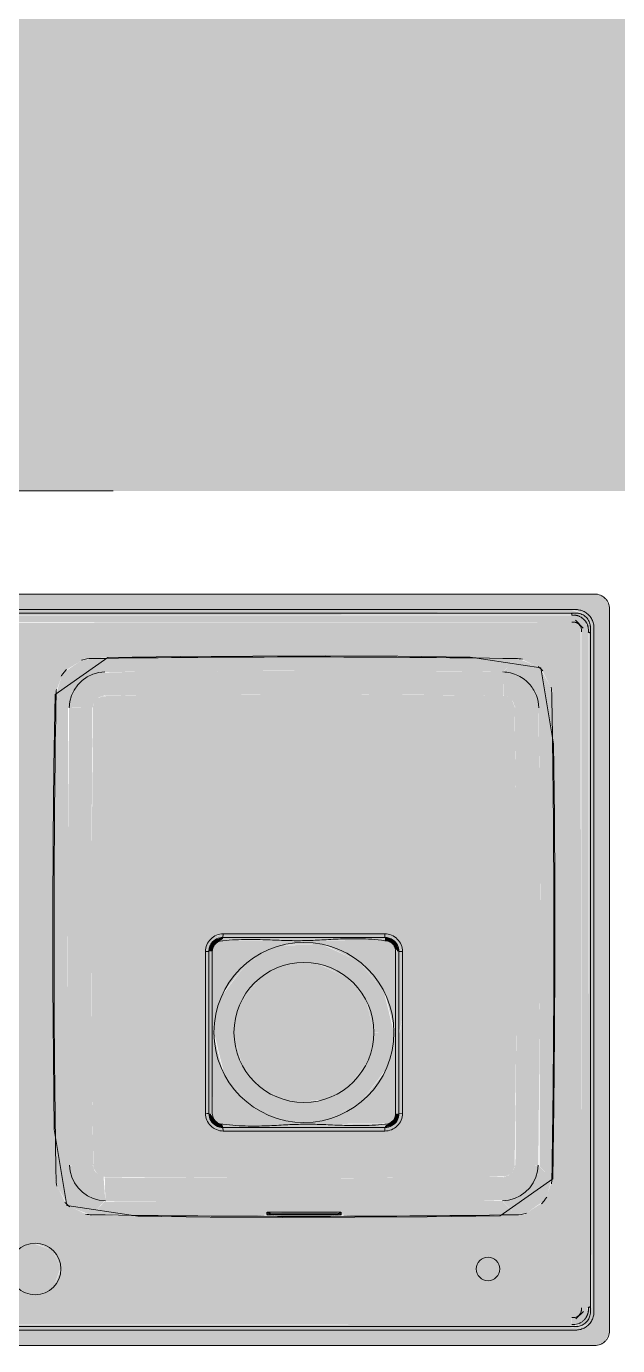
# Model space of a CAD drawing. Header units: millimetres. Extents: x 1680 to 166026, y 35966 to 91121.
# Drawn here: x 102303 to 102704, y 45964 to 46859 of the extents above; entities that cross this region are included whole.
import ezdxf

# ---------------------------------------------------------------- set-up
doc = ezdxf.new("R2010")
doc.units = ezdxf.units.MM
doc.linetypes.add('IMPORT-ACAD_ISO03W100', pattern=[762, 304.8, -457.2])
for name, color, linetype, lineweight in [('A-AREA-PATT', 32, 'Continuous', 18), ('A-GENM', 13, 'Continuous', 18), ('G-IMPT', 8, 'Continuous', 18), ('P-SANR-FIXT', 252, 'Continuous', 18)]:
    doc.layers.add(name, color=color, linetype=linetype, lineweight=lineweight)

# ---------------------------------------------------------------- blocks, each defined once
blk = doc.blocks.new('Generic Models 13 - Generic Models 1-333860-mebel yerləşmə planı')
at = {"layer": 'A-GENM', "color": 253, "linetype": 'IMPORT-ACAD_ISO03W100'}
blk.add_line((33199.53, -13344.81), (29929.53, -13344.81), dxfattribs=at)
blk = doc.blocks.new('intra_frame_kitchen_sink_fr78d_incl_pop_up_waste_water_trap - Default-V11-mebel yerləşmə planı')
at = {"layer": 'G-IMPT'}
h = blk.add_hatch(color=256, dxfattribs=at)
h.paths.add_polyline_path([(-162.35, 255), (-382.22, 254.75), (-386.23, 252.82), (-389.01, 249.34), (-390, 245), (-389.75, -247.22), (-387.82, -251.23), (-384.34, -254.01), (-380, -255), (382.82, -254.54), (386.24, -252.82), (389.01, -249.34), (390, -245), (389.75, 247.23), (387.82, 251.24), (384.34, 254.01), (380, 255), (-7.76, 255)], flags=0)
h.paths.add_polyline_path([(146.82, 244.45), (364.43, 244.45), (375.9, 240.7), (379.45, 229.43), (379.45, -229.43), (375.7, -240.9), (364.43, -244.45), (-366.12, -243.92), (-375.85, -240.85), (-379.45, -229.43), (-379.45, 229.43), (-375.7, 240.9), (-364.43, 244.45), (135.17, 244.45)], flags=0)
for points in [[(-364.43, 244.45), (-376.03, 240.28), (-379.45, 229.43), (-377.1, 229.43), (-376.51, 235.47), (-373.79, 239.38), (-371.71, 240.85), (-368.75, 241.85), (-364.43, 242.78), (-364.43, 243.54)], [(-358.51, 244.45), (-364.43, 244.45), (-364.43, 242.1), (364.43, 242.6), (364.43, 244.45), (-316.93, 244.45)], [(-318.87, 242.1), (-364.43, 241.57), (-364.43, 240.63), (364.43, 240.85), (364.43, 242.1), (-316.93, 242.1)], [(-365.63, 240.63), (-369.32, 239.92), (-372.86, 237.47), (-374.89, 234.32), (-375.63, 231.06), (-374.38, 229.43), (-370.93, 229.43), (-370.38, 232.9), (-368.9, 234.74), (-366.7, 235.8), (-364.43, 235.93), (-364.44, 239.89), (-365.53, 240.57)], [(-307.49, 240.63), (-364.43, 240.63), (-364.43, 235.93), (364.43, 235.93), (364.43, 240.63), (-304.06, 240.63)], [(-379.45, 229.43), (-379.45, -229.43), (-377.1, -229.43), (-377.6, 229.43), (-378.54, 229.43)], [(-375.63, 229.43), (-376.38, 228.72), (-377.1, 228.72), (-377.03, -229.36), (-376.38, -228.72), (-375.63, -228.72), (-375.63, 228.72)], [(-374.39, 229.43), (-375.63, 229.43), (-375.4, -229.43), (-370.93, -229.43), (-370.93, 229.43), (-374.38, 229.43)], [(-326.51, 166.24), (-334.1, 164.69), (-345.34, 156.87), (-346.08, 156.13), (-347.98, 151.65), (-350.83, 141.97), (-341.65, 132.63), (-340.86, 137.96), (-338.7, 143.62), (-336.54, 146.97), (-333.55, 150.25), (-331.37, 151.99), (-326.34, 154.84), (-322.34, 156.1), (-320.79, 156.41), (-317.64, 157.08), (-326.37, 166.09)], [(-184.34, 168), (-290.98, 167.3), (-326.51, 166.29), (-326.51, 166.24), (-182.5, 167.3), (-96.98, 167.57), (-182.5, 168)], [(-206.05, 165.65), (-207.75, 165.2), (-207.45, 164.57), (-205.16, 165.2), (-206.04, 165.64)], [(-182.5, 165.65), (-204.75, 165.2), (-204.75, 164.38), (-160.25, 165), (-160.25, 165.63), (-179.78, 165.65)], [(-158.95, 165.65), (-160.25, 165), (-157.33, 164.53), (-157.55, 165.28), (-158.91, 165.64)], [(-38.49, 166.24), (-47.23, 156.72), (-40.17, 155.42), (-37.05, 154.08), (-32.82, 151.44), (-29.84, 148.66), (-27.44, 145.55), (-25.38, 141.73), (-24.39, 138.9), (-23.57, 134.87), (-22.85, 132.99), (-14.17, 141.97), (-15.44, 147.64), (-21.52, 158.72), (-24.65, 161.25), (-36.21, 165.85), (-37.46, 166.07)], [(-317.33, 156.76), (-324.67, 155.45), (-327.93, 154.08), (-330.89, 152.33), (-335.18, 148.63), (-337.63, 145.43), (-339.62, 141.7), (-340.86, 137.96), (-341.42, 134.86), (-341.23, 132.55), (-330.4, 132.67), (-325.6, 132.65), (-325.1, 135.3), (-323.72, 137.66), (-321.6, 139.43), (-319.08, 140.37), (-317.72, 140.9), (-317.42, 156.42)], [(-197.32, 157.53), (-299.5, 156.95), (-317.43, 156.33), (-317.72, 149.48), (-317.72, 140.51), (-212.55, 141.41), (-107.33, 141.15), (-47.25, 140.87), (-47.66, 156.77), (-169.06, 157.53), (-195.85, 157.53)], [(-47.66, 156.77), (-47.35, 153.28), (-46.41, 140.39), (-44.55, 139.96), (-42.09, 138.46), (-40.46, 136.51), (-39.51, 133.96), (-38.83, 132.6), (-23.34, 132.62), (-24.39, 138.9), (-26.35, 143.75), (-28.67, 147.28), (-31.4, 150.22), (-34.93, 152.92), (-38.65, 154.84), (-41.88, 155.89), (-46.41, 156.64), (-47.61, 156.76)], [(-350.83, 141.97), (-352.18, 5.25), (-351.73, -121.18), (-350.83, -186.97), (-341.99, -177.83), (-342.95, -55.4), (-342.64, 46.22), (-342.51, 133.37), (-350.62, 141.75)], [(-14.17, 141.97), (-23.33, 132.5), (-22.14, 9.78), (-22.18, -90.72), (-22.27, -178.59), (-14.16, -186.75), (-12.82, -55.4), (-13.27, 76.18), (-14.13, 139.6)], [(-30.24, 132.67), (-39.37, 132.6), (-38.2, 28.98), (-38.33, -90.72), (-38.84, -178.17), (-23.01, -177.84), (-22.06, -55.4), (-22.36, 46.28), (-23.33, 132.51), (-28.61, 132.66), (-29.62, 132.67)], [(-237.41, 109.38), (-242.26, 108.29), (-246.7, 104.65), (-248.48, 101.99), (-249.37, 97.38), (-247.02, 97.51), (-245.86, 101.99), (-244.49, 103.91), (-243.02, 105.17), (-241.99, 105.86), (-239.38, 106.78), (-237.5, 107.02), (-237.44, 108.47)], [(-229.21, 109.38), (-237.4, 109.38), (-237.4, 107.02), (-127.5, 107.02), (-127.68, 109.38), (-227.57, 109.38)], [(-127.68, 109.38), (-126.94, 106.95), (-123, 105.86), (-121.09, 104.49), (-120.24, 103.55), (-119.12, 101.95), (-118.3, 99.96), (-117.97, 97.5), (-115.69, 97.44), (-116.78, 102.26), (-120.44, 106.7), (-123.07, 108.46), (-127.67, 109.38)], [(-237.5, 107.02), (-241.99, 105.86), (-243.91, 104.49), (-244.73, 103.59), (-245.88, 101.95), (-246.78, 99.38), (-246.7, 97.5), (-244.73, 97.51), (-243.76, 101.12), (-241.12, 103.76), (-237.51, 105.88), (-237.5, 106.7)], [(-183.04, 104.79), (-239.96, 104.24), (-241.99, 102.89), (-244.25, 99.96), (-244.73, 97.51), (-244.5, 42.5), (-243.62, 42.5), (-236.85, 69.92), (-220.61, 90.29), (-196.1, 102.09), (-168.9, 102.09), (-144.39, 90.29), (-127.43, 69.02), (-120.79, 42.5), (-120.21, 42.5), (-120.76, 99.98), (-121.98, 101.87), (-125.04, 104.25), (-127.68, 104.73), (-182.5, 104.79)], [(-196.1, 102.09), (-220.71, 90.16), (-237.79, 68.04), (-243.62, 42.5), (-229.99, 42.54), (-224.96, 63.53), (-212.08, 79.65), (-193.07, 88.81), (-170.86, 88.29), (-152.88, 79.64), (-139.7, 63.11), (-135, 42.5), (-121.38, 42.5), (-128.19, 69.97), (-144.69, 90.43), (-169.15, 102.09), (-194.14, 102.09)], [(-182.5, 107.03), (-183.04, 107.03), (-237.5, 106.7), (-237.4, 104.73), (-127.49, 104.75), (-127.68, 107.02), (-170.86, 107.02)], [(-127.5, 107.02), (-127.49, 105.86), (-126.21, 104.56), (-123.88, 103.76), (-121.23, 101.11), (-119.12, 97.51), (-117.98, 97.51), (-119.13, 101.97), (-120.51, 103.91), (-121.75, 104.99), (-124.75, 106.58), (-126.94, 106.95), (-127.49, 107.02)], [(-244.73, 97.51), (-247.02, 97.38), (-246.56, -12.5), (-244.74, -12.51), (-244.73, 97.51)], [(-120.27, 97.51), (-120.26, 96.63), (-120.23, -12.51), (-117.98, -12.38), (-118.3, 97.5), (-120.25, 97.51)], [(-117.98, 97.5), (-117.98, -12.5), (-115.68, -12.38), (-115.68, 97.38), (-117.98, 97.5)], [(-120.21, 42.5), (-121.38, 42.49), (-128.1, 15.14), (-144.39, -5.29), (-169.97, -17.09), (-196.1, -17.09), (-220.61, -5.29), (-237.57, 15.98), (-244.21, 42.5), (-244.79, 42.5), (-244.49, -14.38), (-243.76, -16.12), (-241.12, -18.76), (-237.4, -19.73), (-125.62, -19.49), (-123.09, -17.97), (-120.95, -15.44), (-120.27, -12.38), (-120.21, 42.5)], [(-232.76, 42.5), (-243.59, 42.35), (-236.81, 15.03), (-220.17, -5.5), (-195.03, -17.09), (-167.8, -16.56), (-144.15, -4.98), (-127.21, 16.96), (-121.38, 42.5), (-135, 42.49), (-140.04, 21.47), (-152.92, 5.35), (-172.71, -3.81), (-193.07, -3.81), (-212.12, 5.36), (-225.3, 21.89), (-230, 42.5), (-232.48, 42.5)], [(-249.4, -12.38), (-247.74, -18.09), (-244.85, -21.56), (-242.01, -23.46), (-237.4, -24.36), (-237.51, -22.02), (-242.01, -20.76), (-243.82, -19.49), (-245.93, -16.67), (-246.73, -14.38), (-247.02, -12.5), (-249.31, -12.38)], [(-247.02, -12.5), (-245.78, -16.97), (-244.49, -18.82), (-241.78, -20.88), (-239.38, -21.73), (-237.5, -21.56), (-237.51, -19.73), (-241.12, -18.76), (-243.76, -16.12), (-245.88, -12.51), (-246.56, -12.5)], [(-115.68, -12.38), (-117.98, -12.51), (-119.23, -16.99), (-120.51, -18.82), (-123.22, -20.88), (-124.56, -21.56), (-127.5, -22.02), (-127.5, -24.34), (-121.91, -22.68), (-118.44, -19.74), (-116.6, -16.99), (-115.68, -12.38)], [(-117.98, -12.5), (-120.27, -12.51), (-121.24, -16.12), (-123.88, -18.76), (-127.49, -20.88), (-127.49, -22.02), (-123.09, -20.81), (-121.18, -19.49), (-119.12, -16.78), (-118.28, -14.38), (-117.98, -12.51)], [(-237.51, -19.73), (-237.4, -22.02), (-127.5, -21.56), (-127.67, -19.73), (-237.51, -19.73)], [(-237.4, -22.02), (-237.5, -22.02), (-237.4, -24.38), (-127.67, -24.34), (-127.68, -22.02), (-236.63, -22.02)], [(-341.99, -177.83), (-340.68, -185.12), (-339.29, -188.41), (-336.64, -192.64), (-333.85, -195.63), (-332.28, -196.92), (-326.94, -200.05), (-323.06, -201.34), (-321.07, -201.76), (-317.72, -201.68), (-317.83, -190.81), (-317.81, -186.01), (-320.48, -185.5), (-322.95, -184), (-324.58, -182.03), (-325.52, -179.51), (-326.14, -178.15), (-341.81, -177.87)], [(-23.01, -177.84), (-26.49, -178.12), (-39.34, -178.19), (-39.84, -180.84), (-41.22, -183.19), (-43.3, -184.94), (-46.41, -185.95), (-47.21, -186.44), (-47.15, -202.1), (-40.97, -201.08), (-36.01, -199.08), (-32.83, -197.01), (-29.56, -194.05), (-27.89, -191.97), (-24.91, -186.75), (-23.82, -183.37), (-23.25, -180.11), (-23.01, -177.88)], [(-23.01, -177.84), (-23.82, -183.37), (-26, -189.04), (-27.97, -192.09), (-31.18, -195.66), (-33.09, -197.19), (-38.11, -200.08), (-41.85, -201.32), (-46.41, -202.02), (-46.98, -202.47), (-38.47, -211.24), (-31.05, -209.79), (-19.66, -201.87), (-18.92, -201.13), (-17.92, -199.17), (-14.17, -186.97), (-22.93, -177.92)], [(-317.67, -202.11), (-326.51, -211.24), (-180.66, -212.3), (-38.49, -211.24), (-47.32, -202.11), (-167.48, -202.98), (-287.72, -202.46), (-316.93, -202.12)], [(-326.51, -211.24), (-326.51, -211.73), (-245.51, -212.77), (-140.18, -212.89), (-48.47, -211.91), (-48.49, -211.35), (-183.22, -212.3), (-322.09, -211.29)], [(-379.45, -229.43), (-375.7, -240.9), (-364.43, -243.92), (-364.43, -242.1), (-369.75, -241.58), (-371.99, -240.7), (-374.89, -238.16), (-376.38, -235.49), (-377.03, -232.96), (-377.6, -229.43), (-378.28, -229.43)], [(-376.38, -228.72), (-377.1, -229.43), (-376.57, -234.75), (-375.4, -237.44), (-373.17, -239.89), (-369.75, -241.58), (-366.93, -241.81), (-365.36, -241.01), (-369, -239.94), (-371.98, -238.17), (-374.38, -235.17), (-375.5, -231.56), (-375.85, -229.22)], [(-373.85, -229.43), (-375.63, -229.43), (-374.89, -234.11), (-372.98, -237.16), (-369.81, -239.56), (-366.56, -240.49), (-364.43, -240.4), (-364.43, -235.93), (-367.9, -235.38), (-369.74, -233.9), (-370.81, -231.61), (-370.93, -229.43), (-373.79, -229.43)], [(-368.04, -240.4), (-364.43, -240.7), (-364.43, -240.63), (-367.91, -240.41)], [(153.14, -235.93), (-364.43, -235.93), (-364.43, -240.63), (364.43, -240.4), (364.43, -235.93), (164.27, -235.93)], [(125.27, -240.63), (-364.43, -241.01), (-363.85, -242.1), (364.14, -241.81), (364.43, -240.7), (364.43, -240.63), (136.66, -240.63)], [(-7.76, -242.1), (-364.43, -242.6), (-364.43, -244.45), (364.43, -243.92), (364.43, -242.1), (0, -242.1)]]:
    blk.add_hatch(color=256, dxfattribs=at).paths.add_polyline_path(points, flags=0)
h = blk.add_hatch(color=256, dxfattribs=at)
h.paths.add_polyline_path([(-367.1, 242.1), (-371.71, 240.85), (-373.79, 239.38), (-375.85, 236.7), (-376.65, 234.75), (-377.08, 229.4), (-376.38, 228.72), (-375.64, 229.43), (-375.39, 233.09), (-373.17, 237.11), (-370.93, 239.1), (-366.81, 241.81)], flags=0)
h.paths.add_polyline_path([(-366.37, 241.37), (-367.51, 240.45), (-366.06, 241.06), (-366.33, 241.33)], flags=0)
h = blk.add_hatch(color=256, dxfattribs=at)
h.paths.add_polyline_path([(-364.43, 242.11), (-366.57, 241.57), (-365.63, 240.7), (-364.43, 241.06), (-364.43, 241.77)], flags=0)
h.paths.add_polyline_path([(364.43, 242.11), (364.43, 240.7), (366.15, 241.15), (366.37, 242.1), (365.77, 242.1)], flags=0)
h = blk.add_hatch(color=256, dxfattribs=at)
h.paths.add_polyline_path([(-364.43, 235.93), (-367.12, 235.38), (-369.74, 233.89), (-370.93, 229.43), (-370.38, -232.12), (-368.89, -234.74), (-364.43, -235.93), (367.13, -235.38), (369.74, -233.89), (370.93, -229.43), (370.38, 232.13), (368.89, 234.74), (364.43, 235.93), (-334.24, 235.93)], flags=0)
h.paths.add_polyline_path([(0, 220.5), (12.37, 215.37), (17.5, 203), (12.37, 190.63), (0, 185.5), (-12.37, 190.63), (-17.5, 203), (-12.37, 215.37), (-1.31, 219.96)], flags=0)
h.paths.add_polyline_path([(247.5, 216.5), (257.05, 212.55), (261, 203), (257.05, 193.45), (247.5, 189.5), (237.95, 193.45), (234, 203), (237.95, 212.55)], flags=0)
h.paths.add_polyline_path([(303.5, 209.93), (311.5, 209.93), (315.5, 203), (311.5, 196.07), (303.5, 196.07), (299.5, 203), (301.41, 206.31)], flags=0)
h.paths.add_polyline_path([(-303.5, 209.93), (-299.5, 203), (-303.5, 196.07), (-311.5, 196.07), (-315.5, 203), (-311.5, 209.93)], flags=0)
h.paths.add_polyline_path([(-184.34, 168), (-85.05, 167.44), (-36.82, 166.69), (-21.52, 159.85), (-13.64, 144.02), (-12.48, 69.92), (-12, -22.87), (-12.54, -121.2), (-13.5, -186.75), (-18.94, -202.04), (-33.09, -211.09), (-49.26, -211.96), (-147.88, -212.93), (-246.21, -212.76), (-328.18, -211.69), (-343.48, -204.85), (-351.36, -189.02), (-352.47, -120.29), (-353, -21.76), (-352.42, 79.49), (-351.5, 141.75), (-346.06, 157.04), (-331.91, 166.09), (-303.5, 167.14), (-217.12, 167.93), (-194.72, 167.99)], flags=0)
h.paths.add_polyline_path([(184.34, 168), (287.71, 167.35), (320.4, 166.71), (331.91, 166.09), (346.06, 157.04), (351.5, 141.75), (352.76, 43.43), (352.9, -64.33), (352.03, -154.52), (351.36, -189.02), (343.48, -204.85), (328.18, -211.69), (246.21, -212.76), (146.82, -212.92), (49.26, -211.96), (32.36, -210.63), (18.94, -202.04), (13.5, -186.75), (12.24, -88.43), (12.06, 10.81), (12.95, 108.24), (13.64, 144.02), (21.52, 159.85), (36.82, 166.69), (118.79, 167.76), (167.95, 167.99)], flags=0)
h = blk.add_hatch(color=256, dxfattribs=at)
h.paths.add_polyline_path([(-365.62, 235.93), (-367.9, 235.38), (-366.7, 235.53), (-365.61, 235.93)], flags=0)
h.paths.add_polyline_path([(365.62, 235.93), (366.79, 235.5), (365.62, 235.93)], flags=0)
h = blk.add_hatch(color=256, dxfattribs=at)
h.paths.add_polyline_path([(-364.43, 240.7), (-365.53, 240.57), (-364.43, 239.89), (-364.43, 240.63)], flags=0)
h.paths.add_polyline_path([(367.71, 240.7), (367.55, 240.43), (367.88, 240.63)], flags=0)
h.paths.add_polyline_path([(364.43, 240.7), (364.44, 239.89), (365.63, 240.7)], flags=0)
h = blk.add_hatch(color=256, dxfattribs=at)
h.paths.add_polyline_path([(-326.52, 166.38), (-332.66, 165.61), (-332.11, 165.29), (-326.51, 166.24)], flags=0)
h.paths.add_polyline_path([(-343.59, 158.62), (-346.36, 156.2), (-346.06, 156.15), (-345.17, 157.04)], flags=0)
h = blk.add_hatch(color=256, dxfattribs=at)
h.paths.add_polyline_path([(-146.5, 167.17), (-157.25, 166.08), (-157.55, 164.49), (-163.42, 164.38), (-207.75, 164.58), (-207.75, 166.08), (-218.5, 167.17), (-326.51, 166.24), (-316.93, 156.77), (-195.85, 157.53), (-69.62, 157), (-47.14, 157.3), (-38.49, 166.24), (-137.39, 167.14)], flags=0)
h.paths.add_polyline_path([(-164.5, 167.24), (-157.25, 166.39), (-153.02, 167.19), (-164.25, 167.24)], flags=0)
h.paths.add_polyline_path([(-182.5, 167.3), (-200.83, 167.16), (-204.75, 166.29), (-162.35, 166.76), (-164.5, 167.24), (-178, 167.29)], flags=0)
h.paths.add_polyline_path([(-200.5, 167.24), (-211.07, 166.63), (-204.75, 166.5), (-200.73, 167.2)], flags=0)
h = blk.add_hatch(color=256, dxfattribs=at)
h.paths.add_polyline_path([(-38.48, 166.72), (-38.09, 166.17), (-36.21, 166.42), (-36.82, 166.69)], flags=0)
h.paths.add_polyline_path([(-23.57, 160.77), (-21.12, 159.06), (-21.69, 159.93)], flags=0)
h.paths.add_polyline_path([(-14.98, 146.71), (-13.59, 141.98), (-14.17, 145.08), (-14.51, 145.77)], flags=0)
h = blk.add_hatch(color=256, dxfattribs=at)
h.paths.add_polyline_path([(-351.42, 141.98), (-351.5, 141.65), (-352.81, 35.07), (-352.89, -66.66), (-351.88, -164.03), (-351.36, -186.98), (-350.83, -186.97), (-352.18, -47.17), (-351.62, 84.41), (-351.19, 141.98)], flags=0)
h.paths.add_polyline_path([(-352.18, -14.28), (-352.18, -14.28), (-352.94, -19.28)], flags=0)
h = blk.add_hatch(color=256, dxfattribs=at)
h.paths.add_polyline_path([(-197.51, 141.45), (-303.5, 140.69), (-319.52, 140), (-322.76, 138.62), (-324.51, 136.51), (-325.6, 132.61), (-326.81, 29), (-326.76, -74.59), (-325.52, -178.64), (-323.77, -183.18), (-321.68, -184.93), (-319.12, -185.88), (-311.82, -186.09), (-197.05, -187.03), (-85.05, -186.52), (-45.85, -185.65), (-42.18, -184.15), (-40.43, -182.05), (-39.34, -178.17), (-38.16, -57.35), (-38.32, 46.29), (-39.51, 133.93), (-40.14, 135.27), (-42.23, 138.6), (-44.59, 139.97), (-47.25, 140.48), (-162.35, 141.41), (-184.34, 141.44)], flags=0)
h.paths.add_polyline_path([(-127.68, 109.38), (-123.07, 108.46), (-118.97, 105.53), (-116.59, 101.97), (-115.68, 97.38), (-115.68, -12.39), (-116.6, -16.99), (-119.2, -20.87), (-123.09, -23.47), (-127.68, -24.38), (-239.64, -23.94), (-242.01, -23.46), (-245.9, -20.86), (-248.49, -16.97), (-249.41, -12.38), (-249.4, 97.39), (-248.48, 101.99), (-245.88, 105.88), (-241.99, 108.47), (-237.4, 109.38), (-137.39, 109.38)], flags=0)
h.paths.add_polyline_path([(-115.68, 42.49), (-115.68, 42.49), (-114.41, 14.99)], flags=0)
h = blk.add_hatch(color=256, dxfattribs=at)
h.paths.add_polyline_path([(-12.82, -14.28), (-12.82, -14.28), (-12.06, -14.28)], flags=0)
h.paths.add_polyline_path([(-13.59, 141.98), (-14.17, 141.97), (-12.82, 2.17), (-13.38, -129.41), (-14.1, -186.97), (-13.5, -186.65), (-12.19, -80.07), (-12.11, 21.66), (-13.13, 120.06), (-13.59, 141.97)], flags=0)
h = blk.add_hatch(color=256, dxfattribs=at)
h.paths.add_polyline_path([(-334.74, 132.68), (-341.67, 132.5), (-342.9, 1.29), (-342.92, -74.59), (-341.81, -177.87), (-338.5, -178.1), (-325.66, -178.15), (-326.83, -57.32), (-326.69, 44.71), (-326.15, 132.62), (-334.59, 132.68)], flags=0)
h.paths.add_polyline_path([(-330.4, 132.65), (-330.4, 132.65), (-330.4, 126.03)], flags=0)
h.paths.add_polyline_path([(-332.33, -22.77), (-332.33, -22.79), (-332.33, -42.3)], flags=0)
h = blk.add_hatch(color=256, dxfattribs=at)
h.paths.add_polyline_path([(-249.4, 33.35), (-249.31, -12.38), (-247.02, -12.38), (-247.03, 42.5)], flags=0)
h.paths.add_polyline_path([(-247.02, 97.5), (-249.4, 97.38), (-249.4, 33.35), (-247.03, 44.71), (-247.02, 97.38)], flags=0)
h = blk.add_hatch(color=256, dxfattribs=at)
h.paths.add_polyline_path([(-193, 88.81), (-194.14, 88.29), (-193.07, 88.78)], flags=0)
h.paths.add_polyline_path([(-212.05, 79.67), (-212.13, 79.62), (-212.06, 79.65)], flags=0)
h = blk.add_hatch(color=256, dxfattribs=at)
h.paths.add_polyline_path([(-225.31, 21.96), (-224.96, 21.47), (-225.3, 21.94)], flags=0)
h.paths.add_polyline_path([(-212.16, 5.42), (-212.1, 5.35), (-212.12, 5.4)], flags=0)
h.paths.add_polyline_path([(-193.13, -3.78), (-192.4, -3.81), (-193.07, -3.78)], flags=0)
h = blk.add_hatch(color=256, dxfattribs=at)
h.paths.add_polyline_path([(-341.99, -177.83), (-350.83, -186.97), (-349.56, -192.64), (-343.48, -203.72), (-340.09, -206.37), (-328.91, -210.83), (-326.51, -211.24), (-317.84, -202.09), (-324.79, -200.86), (-328.94, -199.1), (-332.51, -196.77), (-335.41, -194.07), (-337.03, -192.08), (-339.89, -187.15), (-340.68, -185.09), (-341.75, -180.11), (-341.98, -177.91)], flags=0)
h.paths.add_polyline_path([(-336.16, -193.32), (-336.55, -193.47), (-337.03, -193.66)], flags=0)
h = blk.add_hatch(color=256, dxfattribs=at)
h.paths.add_polyline_path([(-350.83, -186.97), (-351.4, -187.2), (-350.83, -190.08), (-350.02, -191.71), (-350.83, -186.98)], flags=0)
h.paths.add_polyline_path([(-344.6, -202.61), (-343.31, -204.93), (-342.35, -204.85), (-343.48, -203.72)], flags=0)
h.paths.add_polyline_path([(-330.82, -210.51), (-328.18, -211.69), (-326.91, -211.17), (-330.23, -210.61)], flags=0)
h = blk.add_hatch(color=256, dxfattribs=at)
h.paths.add_polyline_path([(-317.78, -186.01), (-317.67, -202.11), (-197.05, -202.98), (-77.27, -202.46), (-47.27, -201.68), (-47.17, -190.14), (-47.21, -186.03), (-162.35, -187.02), (-249.81, -186.76), (-316.93, -186.02)], flags=0)
h.paths.add_polyline_path([(-47.21, -198.68), (-47.24, -198.68), (-68.46, -199.32)], flags=0)
h = blk.add_hatch(color=256, dxfattribs=at)
h.paths.add_polyline_path([(-17.95, -199.25), (-19.83, -202.04), (-21.41, -203.62), (-18.68, -201.31), (-18.62, -201.13)], flags=0)
h.paths.add_polyline_path([(-31.46, -210.05), (-36.09, -211.25), (-32.36, -210.63), (-31.69, -210.2)], flags=0)
h = blk.add_hatch(color=256, dxfattribs=at)
h.paths.add_polyline_path([(-369, -234.63), (-368.9, -234.74), (-366.61, -235.81), (-367.9, -235.1), (-368.9, -234.73)], flags=0)
h.paths.add_polyline_path([(369, -234.63), (367.9, -235.1), (369, -234.64)], flags=0)
h = blk.add_hatch(color=256, dxfattribs=at)
h.paths.add_polyline_path([(364.43, -241.22), (364.43, -242.1), (365.66, -241.51), (365.03, -241.37)], flags=0)
h.paths.add_polyline_path([(-364.43, -241.22), (-367.91, -242.04), (-364.14, -241.81), (-364.43, -241.37)], flags=0)
at = {"layer": 'P-SANR-FIXT'}
for p, q in [((-380, 255), (380, 255)), ((364.43, 244.45), (-364.43, 244.45)), ((-372.29, 231.75), (-367.22, 236.83)), ((-364.43, 240.7), (-365.7, 240.7)), ((-351.42, 141.98), (-350.83, 141.97)), ((-127.68, 109.38), (-127.5, 107.02)), ((-249.4, 97.38), (-247.02, 97.5)), ((-115.68, -12.38), (-117.98, -12.5)), ((-237.4, -24.38), (-237.5, -22.02)), ((-127.68, -24.38), (-127.5, -22.02)), ((-13.58, -186.98), (-14.17, -186.97)), ((-366.85, -237.2), (-372.15, -231.9)), ((-366.71, -240.7), (-364.43, -240.7)), ((-364.43, -244.45), (364.43, -244.45)), ((380, -255), (-380, -255))]:
    blk.add_line(p, q, dxfattribs=at)
at = {"layer": 'P-SANR-FIXT', "flags": 128}
for points in [[(-390, -245), (-390, -175), (-390, -105), (-390, -35), (-390, 35), (-390, 105), (-390, 175), (-390, 245)], [(364.43, 242.1), (291.54, 242.1), (218.66, 242.1), (145.77, 242.1), (72.89, 242.1), (0, 242.1), (-72.89, 242.1), (-145.77, 242.1), (-218.66, 242.1), (-291.54, 242.1), (-364.43, 242.1)], [(-379.45, 229.43), (-379.45, 152.95), (-379.45, 76.48), (-379.45, 0), (-379.45, -76.48), (-379.45, -152.95), (-379.45, -229.43)], [(-377.1, -229.43), (-377.1, -152.95), (-377.1, -76.48), (-377.1, 0), (-377.1, 76.48), (-377.1, 152.95), (-377.1, 229.43)], [(-351.5, 141.75), (-315.74, 166.96), (-266.28, 167.59), (-217.12, 167.93), (-167.95, 167.99), (-118.79, 167.76), (-69.62, 167.25), (-21.52, 159.85), (-12.95, 108.24), (-12.37, 59.07), (-12.06, 9.91), (-12.02, -39.26), (-12.24, -88.43), (-12.74, -137.59), (-13.5, -186.75)], [(-207.75, 164.58), (-207.75, 165.33), (-207.75, 166.08)], [(-157.25, 166.08), (-157.25, 165.33), (-157.25, 164.58)], [(-341.67, 132.5), (-341.22, 136.69), (-340.08, 140.74), (-338.26, 144.54), (-335.82, 147.98), (-332.84, 150.96), (-329.39, 153.39), (-325.59, 155.2), (-321.52, 156.33), (-317.33, 156.76)], [(-47.66, 156.77), (-43.47, 156.34), (-39.41, 155.2), (-35.6, 153.39), (-32.15, 150.97), (-29.17, 147.99), (-26.73, 144.55), (-24.91, 140.75), (-23.77, 136.69), (-23.33, 132.51)], [(-13.5, -186.75), (-49.26, -211.96), (-98.72, -212.59), (-147.88, -212.93), (-197.05, -212.99), (-246.21, -212.76), (-295.38, -212.25), (-343.48, -204.85), (-352.05, -153.24), (-352.63, -104.07), (-352.94, -54.91), (-352.98, -5.74), (-352.76, 43.43), (-352.26, 92.59), (-351.5, 141.75)], [(-237.4, 109.38), (-237.45, 108.2), (-237.5, 107.02)], [(-244.79, 42.5), (-244.77, 69.97), (-244.73, 97.51)], [(-120.27, 97.51), (-120.23, 69.97), (-120.21, 42.5)], [(-115.68, 97.38), (-116.83, 97.44), (-117.98, 97.5)], [(-244.73, -12.51), (-244.77, 15.03), (-244.79, 42.5)], [(-120.21, 42.5), (-120.23, 15.03), (-120.27, -12.51)], [(-247.02, -12.5), (-248.21, -12.44), (-249.4, -12.38)], [(-23.01, -177.84), (-23.45, -182.02), (-24.59, -186.08), (-26.41, -189.88), (-28.84, -193.33), (-31.82, -196.31), (-35.27, -198.73), (-39.08, -200.55), (-43.13, -201.68), (-47.32, -202.11)], [(364.43, -242.1), (291.54, -242.1), (218.66, -242.1), (145.77, -242.1), (72.89, -242.1), (0, -242.1), (-72.89, -242.1), (-145.77, -242.1), (-218.66, -242.1), (-291.54, -242.1), (-364.43, -242.1)]]:
    blk.add_lwpolyline(points, dxfattribs=at)
at = {"layer": 'P-SANR-FIXT'}
for centre, radius, start, end in [((0, 203), 17.5, 90, 180), ((0, 203), 17.5, 360, 90), ((-307.5, 203), 8, 0, 180), ((-307.5, 203), 8, 180, 0), ((0, 203), 17.5, 180, 270), ((0, 203), 17.5, 270, 360), ((-182.5, -9510.6), 9676.92, 89.868261, 90.131739), ((-182.5, -9398.47), 9564.13, 89.866707, 90.133293), ((-182.5, -9398.12), 9562.52, 89.866684, 90.133316), ((-182.5, 42.5), 61.12, 0, 180), ((-182.5, 42.5), 47.5, 0, 180), ((-182.5, 42.5), 61.12, 180, 360), ((-182.5, 42.5), 47.5, 180, 360)]:
    blk.add_arc(centre, radius, start, end, dxfattribs=at)
for points in [[(-390, 245), (-390, 245.65), (-389.87, 246.96), (-389.3, 248.85), (-388.37, 250.59), (-387.12, 252.12), (-385.59, 253.37), (-383.85, 254.3), (-381.96, 254.87), (-380.65, 255), (-380, 255)], [(-365.63, 240.63), (-365.42, 240.63), (-365.01, 240.63), (-364.62, 240.63), (-364.43, 240.63)], [(-326.51, 166.24), (-328.85, 166.2), (-331.25, 165.83), (-333.55, 165.11)], [(-38.49, 166.24), (-86.49, 166.95), (-182.5, 167.66), (-278.51, 166.95), (-326.51, 166.24)], [(-207.68, 164.53), (-207.72, 164.55), (-207.75, 164.56), (-207.75, 164.58)], [(-206.05, 165.65), (-205.65, 165.63), (-205.2, 165.63), (-204.75, 165.63)], [(-157.25, 164.58), (-157.25, 164.56), (-157.28, 164.55), (-157.33, 164.53)], [(-34.15, 165.79), (-35.6, 166.07), (-37.05, 166.22), (-38.49, 166.24)], [(-350.57, 145.16), (-350.73, 144.1), (-350.82, 143.02), (-350.83, 141.97)], [(-14.17, 141.97), (-14.19, 143.54), (-14.38, 145.15), (-14.71, 146.74)], [(-237.4, 109.38), (-239, 109.38), (-242.1, 108.76), (-246.1, 106.1), (-248.77, 102.11), (-249.4, 98.97), (-249.4, 97.38)], [(-115.68, 97.38), (-115.68, 98.96), (-116.3, 102.09), (-118.96, 106.08), (-122.95, 108.75), (-126.09, 109.38), (-127.68, 109.38)], [(-247.02, 97.5), (-247.02, 99.15), (-246.14, 102.48), (-242.48, 106.14), (-239.16, 107.02), (-237.5, 107.02)], [(-237.51, 104.73), (-231.56, 105.38), (-220.55, 105.89), (-206.5, 105.49), (-194.29, 104.89), (-183.05, 104.69), (-171.74, 105.08), (-159.35, 105.82), (-144.96, 106.22), (-133.62, 105.54), (-127.49, 104.73)], [(-237.5, 107.02), (-219.18, 107.02), (-182.5, 107.03), (-145.82, 107.02), (-127.5, 107.02)], [(-127.5, 107.02), (-125.85, 107.02), (-122.52, 106.14), (-118.86, 102.48), (-117.98, 99.16), (-117.98, 97.5)], [(-249.4, 97.38), (-249.4, 85.19), (-249.4, 60.79), (-249.4, 24.2), (-249.4, -0.19), (-249.4, -12.38)], [(-247.02, -12.5), (-247.02, 5.83), (-247.03, 42.51), (-247.02, 79.16), (-247.02, 97.5)], [(-117.98, 97.5), (-117.98, 79.17), (-117.97, 42.49), (-117.98, 5.84), (-117.98, -12.5)], [(-115.68, -12.38), (-115.68, 5.96), (-115.68, 42.45), (-115.68, 79.1), (-115.68, 97.38)], [(-249.4, -12.38), (-249.4, -13.96), (-248.78, -17.09), (-246.12, -21.08), (-242.13, -23.75), (-238.99, -24.38), (-237.4, -24.38)], [(-127.68, -24.38), (-126.1, -24.38), (-122.97, -23.75), (-118.98, -21.09), (-116.31, -17.11), (-115.68, -13.96), (-115.68, -12.38)], [(-127.49, -19.73), (-133.38, -20.32), (-144.27, -20.77), (-158.2, -20.37), (-170.34, -19.82), (-181.56, -19.69), (-192.89, -20.15), (-205.35, -20.94), (-219.86, -21.34), (-231.31, -20.6), (-237.51, -19.73)], [(-127.5, -22.02), (-145.83, -22.02), (-182.5, -22.03), (-219.17, -22.02), (-237.5, -22.02)], [(-237.4, -24.38), (-219.12, -24.38), (-182.53, -24.38), (-145.96, -24.38), (-127.68, -24.38)], [(-350.83, -186.97), (-350.81, -188.54), (-350.62, -190.15), (-350.29, -191.74)], [(-14.43, -190.16), (-14.27, -189.1), (-14.18, -188.02), (-14.17, -186.97)], [(-330.85, -210.79), (-329.4, -211.07), (-327.95, -211.22), (-326.51, -211.24)], [(-326.51, -211.24), (-278.51, -211.95), (-182.5, -212.66), (-86.49, -211.95), (-38.49, -211.24)], [(-38.49, -211.24), (-36.15, -211.2), (-33.75, -210.83), (-31.45, -210.11)], [(-377.1, -229.43), (-376.87, -228.95), (-376.39, -228.48), (-375.88, -228.96), (-375.63, -229.43)], [(-380, -255), (-380.65, -255), (-381.96, -254.87), (-383.85, -254.3), (-385.59, -253.37), (-387.12, -252.12), (-388.37, -250.59), (-389.3, -248.85), (-389.87, -246.96), (-390, -245.65), (-390, -245)]]:
    blk.add_open_spline(points, degree=3, dxfattribs=at)
for points, knots in [([(-364.43, 244.45), (-364.94, 244.45), (-365.72, 244.45), (-366.75, 244.45), (-367.52, 244.46), (-368.3, 244.41), (-369.32, 244.28), (-371.09, 243.88), (-373.48, 242.86), (-375.95, 240.95), (-377.86, 238.48), (-378.88, 236.09), (-379.28, 234.32), (-379.41, 233.3), (-379.46, 232.52), (-379.45, 231.75), (-379.45, 230.72), (-379.45, 229.94), (-379.45, 229.43)], [-22.916187, -22.916187, -22.916187, -22.916187, -21.483925, -20.767794, -20.051663, -19.335532, -18.619402, -17.18714, -14.322617, -11.458093, -8.59357, -5.729047, -4.296785, -3.580654, -2.864523, -2.148392, -1.432262, 0, 0, 0, 0]), ([(-377.1, 229.43), (-377.1, 229.68), (-377.1, 230.19), (-377.09, 230.95), (-377.09, 231.72), (-377.09, 232.48), (-377.03, 233.24), (-376.88, 234.25), (-376.42, 235.98), (-375.2, 238.26), (-372.95, 240.4), (-370.64, 241.56), (-368.89, 241.97), (-367.87, 242.09), (-367.36, 242.1), (-367.1, 242.1)], [0, 0, 0, 0, 0.041667, 0.083333, 0.125, 0.166667, 0.208333, 0.25, 0.333333, 0.5, 0.666667, 0.833333, 0.916667, 0.958333, 1, 1, 1, 1]), ([(-367.1, 242.1), (-366.88, 242.11), (-366.44, 242.1), (-365.54, 242.11), (-364.87, 242.1), (-364.43, 242.1)], [0, 0, 0, 0, 0.25, 0.5, 1, 1, 1, 1]), ([(-375.64, 229.43), (-375.67, 229.72), (-375.71, 230.16), (-375.72, 230.76), (-375.7, 231.22), (-375.67, 231.69), (-375.6, 232.16), (-375.52, 232.55), (-375.45, 232.86), (-375.39, 233.09), (-375.32, 233.31), (-375.23, 233.61), (-375.08, 233.97), (-374.89, 234.4), (-374.69, 234.83), (-374.47, 235.25), (-374.24, 235.66), (-374.04, 236), (-373.87, 236.27), (-373.73, 236.46), (-373.59, 236.65), (-373.4, 236.9), (-373.05, 237.33), (-372.29, 238.13), (-371.04, 239.11), (-369.34, 239.97), (-367.52, 240.5), (-366.26, 240.63), (-365.63, 240.63)], [0, 0, 0, 0, 0.055556, 0.083333, 0.111111, 0.138889, 0.166667, 0.194444, 0.208333, 0.222222, 0.236111, 0.25, 0.277778, 0.305556, 0.333333, 0.361111, 0.388889, 0.416667, 0.430556, 0.444444, 0.458333, 0.472222, 0.5, 0.555556, 0.666667, 0.777778, 0.888889, 1, 1, 1, 1]), ([(-364.43, 235.93), (-364.58, 235.93), (-364.87, 235.93), (-365.24, 235.93), (-365.54, 235.93), (-365.84, 235.93), (-366.36, 235.89), (-367.08, 235.73), (-368.01, 235.36), (-368.93, 234.77), (-369.77, 233.93), (-370.31, 233.09), (-370.62, 232.36), (-370.77, 231.89), (-370.85, 231.5), (-370.89, 231.21), (-370.92, 230.91), (-370.93, 230.61), (-370.93, 230.32), (-370.93, 229.92), (-370.93, 229.63), (-370.93, 229.43)], [-1, -1, -1, -1, -0.958333, -0.916667, -0.895833, -0.875, -0.833333, -0.75, -0.666667, -0.555556, -0.444444, -0.333333, -0.277778, -0.222222, -0.194444, -0.166667, -0.138889, -0.111111, -0.083333, -0.055556, 0, 0, 0, 0]), ([(-375.63, 229.43), (-375.88, 228.96), (-376.39, 228.48), (-376.87, 228.95), (-377.1, 229.43)], [0, 0, 0, 0, 0.5, 0.9999993, 0.9999993, 0.9999993, 0.9999993]), ([(-207.75, 166.08), (-207.75, 166.1), (-207.64, 166.15), (-207.09, 166.22), (-206.1, 166.28), (-205.2, 166.29), (-204.75, 166.29)], [-1, -1, -1, -1, -0.785714, -0.571429, -0.285714, 0, 0, 0, 0]), ([(-207.68, 165.78), (-207.65, 165.78), (-207.53, 165.75), (-207.19, 165.71), (-206.81, 165.68), (-206.63, 165.67)], [-0.8571429, -0.8571429, -0.8571429, -0.8571429, -0.7857143, -0.5714286, -0.4285714, -0.4285714, -0.4285714, -0.4285714]), ([(-204.75, 164.38), (-205.09, 164.37), (-205.76, 164.38), (-206.76, 164.42), (-207.26, 164.46), (-207.45, 164.49)], [-1, -1, -1, -1, -0.7857143, -0.5714286, -0.2857143, -0.2857143, -0.2857143, -0.2857143]), ([(-160.25, 166.29), (-159.91, 166.29), (-159.24, 166.28), (-158.24, 166.24), (-157.6, 166.18), (-157.3, 166.12), (-157.25, 166.09), (-157.25, 166.08)], [-1, -1, -1, -1, -0.785714, -0.571429, -0.285714, -0.142857, 0, 0, 0, 0]), ([(-160.25, 165.63), (-159.91, 165.63), (-159.46, 165.63), (-159.05, 165.64), (-158.95, 165.65)], [-1, -1, -1, -1, -0.7857143, -0.7142857, -0.7142857, -0.7142857, -0.7142857]), ([(-157.55, 164.49), (-157.64, 164.47), (-158, 164.43), (-158.9, 164.39), (-159.8, 164.37), (-160.25, 164.38)], [-0.7142857, -0.7142857, -0.7142857, -0.7142857, -0.5714286, -0.2857143, 0, 0, 0, 0]), ([(-158.38, 165.67), (-158.03, 165.69), (-157.61, 165.73), (-157.36, 165.77), (-157.33, 165.78)], [-0.5714286, -0.5714286, -0.5714286, -0.5714286, -0.2857143, -0.1428571, -0.1428571, -0.1428571, -0.1428571]), ([(-343.8, 158.83), (-344.62, 157.99), (-345.8, 156.53), (-346.94, 154.98), (-347.34, 154.38)], [0.5075472, 0.5075472, 0.5075472, 0.5075472, 0.6, 0.6558471, 0.6558471, 0.6558471, 0.6558471]), ([(-20.23, 157.78), (-20.61, 158.22), (-21.63, 159.32), (-22.76, 160.29), (-23.48, 160.86)], [0.4544191, 0.4544191, 0.4544191, 0.4544191, 0.5, 0.5721241, 0.5721241, 0.5721241, 0.5721241]), ([(-350.83, 141.97), (-351.58, 98.12), (-352.7, -11.53), (-351.96, -121.19), (-350.83, -186.97)], [0, 0, 0, 0, 0.4, 1, 1, 1, 1]), ([(-14.17, -186.97), (-13.42, -143.12), (-12.3, -33.47), (-13.04, 76.19), (-14.17, 141.97)], [0, 0, 0, 0, 0.4, 1, 1, 1, 1]), ([(-127.68, 109.38), (-139.87, 109.38), (-158.17, 109.38), (-182.51, 109.38), (-206.95, 109.38), (-225.19, 109.38), (-237.4, 109.38)], [0, 0, 0, 0, 0.333333, 0.5, 0.666667, 1, 1, 1, 1]), ([(-244.73, 97.51), (-244.73, 98.8), (-244.22, 100.66), (-242.67, 102.68), (-240.65, 104.22), (-238.8, 104.73), (-237.51, 104.73)], [-1, -1, -1, -1, -0.666667, -0.5, -0.333333, 0, 0, 0, 0]), ([(-127.49, 104.73), (-126.2, 104.73), (-124.34, 104.22), (-122.32, 102.67), (-120.78, 100.65), (-120.27, 98.8), (-120.27, 97.51)], [-1, -1, -1, -1, -0.666667, -0.5, -0.333333, 0, 0, 0, 0]), ([(-237.5, -22.02), (-239.48, -22.02), (-242.97, -20.9), (-246.32, -16.97), (-247.02, -13.99), (-247.02, -12.5)], [0, 0, 0, 0, 0.4, 0.7, 1, 1, 1, 1]), ([(-237.51, -19.73), (-238.8, -19.73), (-240.66, -19.22), (-242.68, -17.67), (-244.22, -15.65), (-244.73, -13.8), (-244.73, -12.51)], [-1, -1, -1, -1, -0.666667, -0.5, -0.333333, 0, 0, 0, 0]), ([(-117.98, -12.5), (-117.98, -13.49), (-118.29, -15.48), (-119.9, -18.66), (-123.02, -21.31), (-126.01, -22.02), (-127.5, -22.02)], [0, 0, 0, 0, 0.2, 0.4, 0.7, 1, 1, 1, 1]), ([(-120.27, -12.51), (-120.27, -13.8), (-120.78, -15.66), (-122.33, -17.68), (-124.35, -19.22), (-126.2, -19.73), (-127.49, -19.73)], [-1, -1, -1, -1, -0.666667, -0.5, -0.333333, 0, 0, 0, 0]), ([(-317.67, -202.11), (-321.18, -202.05), (-328.19, -200.4), (-336.17, -194.25), (-340.86, -186.25), (-341.94, -180.64), (-341.99, -177.83)], [-1, -1, -1, -1, -0.722222, -0.444444, -0.222222, 0, 0, 0, 0]), ([(-344.77, -202.78), (-344.39, -203.22), (-343.37, -204.32), (-342.24, -205.29), (-341.52, -205.86)], [0.4544192, 0.4544192, 0.4544192, 0.4544192, 0.5, 0.5721258, 0.5721258, 0.5721258, 0.5721258]), ([(-21.2, -203.83), (-20.38, -202.99), (-19.2, -201.53), (-18.06, -199.98), (-17.66, -199.38)], [0.5075475, 0.5075475, 0.5075475, 0.5075475, 0.6, 0.6558468, 0.6558468, 0.6558468, 0.6558468]), ([(-379.45, -229.43), (-379.45, -229.94), (-379.45, -230.59), (-379.45, -231.36), (-379.45, -231.88), (-379.46, -232.52), (-379.4, -233.3), (-379.28, -234.32), (-378.88, -236.09), (-377.86, -238.48), (-375.95, -240.95), (-373.48, -242.86), (-371.09, -243.88), (-369.32, -244.28), (-368.3, -244.4), (-367.52, -244.46), (-366.75, -244.45), (-365.72, -244.45), (-364.94, -244.45), (-364.43, -244.45)], [-22.916207, -22.916207, -22.916207, -22.916207, -21.483944, -21.125878, -20.767812, -20.051681, -19.335549, -18.619418, -17.187155, -14.322629, -11.458103, -8.593578, -5.729052, -4.296789, -3.580657, -2.864526, -2.148394, -1.432263, 0, 0, 0, 0]), ([(-364.43, -242.1), (-364.72, -242.1), (-365.3, -242.09), (-366.17, -242.08), (-366.9, -242.08), (-367.48, -242.07), (-367.91, -242.04), (-368.35, -242), (-368.92, -241.92), (-369.93, -241.72), (-371.87, -241.05), (-374.28, -239.34), (-376.01, -236.95), (-376.7, -235), (-376.91, -233.99), (-376.99, -233.4), (-377.04, -232.96), (-377.06, -232.52), (-377.07, -232.08), (-377.08, -231.64), (-377.08, -230.76), (-377.09, -230.02), (-377.1, -229.43)], [0, 0, 0, 0, 0.041667, 0.083333, 0.125, 0.145833, 0.166667, 0.1875, 0.208333, 0.25, 0.333333, 0.5, 0.666667, 0.75, 0.791667, 0.8125, 0.833333, 0.854167, 0.875, 0.895833, 0.916667, 1, 1, 1, 1]), ([(-364.43, -240.64), (-364.73, -240.66), (-365.34, -240.68), (-366.25, -240.66), (-367.01, -240.59), (-367.6, -240.49), (-368.04, -240.4), (-368.48, -240.29), (-369.05, -240.11), (-369.75, -239.81), (-370.41, -239.44), (-370.93, -239.11), (-371.3, -238.85), (-371.66, -238.57), (-372.13, -238.19), (-372.68, -237.68), (-373.19, -237.13), (-373.58, -236.66), (-373.85, -236.3), (-374.11, -235.93), (-374.44, -235.41), (-374.81, -234.75), (-375.11, -234.05), (-375.29, -233.48), (-375.4, -233.04), (-375.49, -232.6), (-375.59, -232.01), (-375.66, -231.25), (-375.68, -230.34), (-375.66, -229.73), (-375.64, -229.43)], [0, 0, 0, 0, 0.05, 0.1, 0.15, 0.175, 0.2, 0.225, 0.25, 0.3, 0.35, 0.375, 0.4, 0.425, 0.45, 0.5, 0.55, 0.575, 0.6, 0.625, 0.65, 0.7, 0.75, 0.775, 0.8, 0.825, 0.85, 0.9, 0.95, 1, 1, 1, 1]), ([(-370.93, -229.43), (-370.93, -229.58), (-370.93, -229.87), (-370.93, -230.24), (-370.93, -230.54), (-370.93, -230.84), (-370.89, -231.36), (-370.73, -232.08), (-370.36, -233.01), (-369.77, -233.93), (-368.93, -234.77), (-368.09, -235.31), (-367.36, -235.62), (-366.89, -235.77), (-366.5, -235.85), (-366.21, -235.89), (-365.91, -235.92), (-365.61, -235.93), (-365.32, -235.93), (-364.92, -235.93), (-364.63, -235.93), (-364.43, -235.93)], [-1, -1, -1, -1, -0.958333, -0.916667, -0.895833, -0.875, -0.833333, -0.75, -0.666667, -0.555556, -0.444444, -0.333333, -0.277778, -0.222222, -0.194444, -0.166667, -0.138889, -0.111111, -0.083333, -0.055556, 0, 0, 0, 0]), ([(-364.43, -242.1), (-364.38, -242.08), (-364.3, -242.03), (-364.21, -241.96), (-364.16, -241.89), (-364.14, -241.83), (-364.14, -241.77), (-364.21, -241.7), (-364.32, -241.63), (-364.4, -241.56), (-364.44, -241.5), (-364.45, -241.44), (-364.45, -241.37), (-364.43, -241.3), (-364.43, -241.24), (-364.43, -241.17), (-364.43, -241.09), (-364.43, -241.01), (-364.43, -240.91), (-364.43, -240.79), (-364.43, -240.69), (-364.43, -240.64)], [0, 0, 0, 0, 0.05, 0.1, 0.15, 0.1875, 0.225, 0.275, 0.325, 0.375, 0.4125, 0.45, 0.5, 0.55, 0.5875, 0.625, 0.7, 0.75, 0.8, 0.9, 1, 1, 1, 1])]:
    blk.add_open_spline(points, degree=3, knots=knots, dxfattribs=at)

msp = doc.modelspace()

# ---------------------------------------------------------------- hatches: boundary and pattern name
at = {"layer": 'A-AREA-PATT'}
h = msp.add_hatch(color=254, dxfattribs=at)
h.paths.add_polyline_path([(101939.23, 45979.14), (101938.42, 45980.06), (101938.42, 45979.55), (101939.06, 45979.22)], flags=0)
h.paths.add_polyline_path([(101939.55, 45984.42), (101939.06, 45984.91), (101938.4, 45986.3), (101939.05, 45984.91)], flags=0)
h.paths.add_polyline_path([(102677.55, 45984.42), (102678.93, 45986.15), (102678.04, 45984.91), (102677.55, 45984.42)], flags=0)
h.paths.add_polyline_path([(102684.25, 45987.83), (102684.4, 45989.83), (102683.62, 45989.23), (102684.19, 45987.97)], flags=0)
h.paths.add_polyline_path([(101932.85, 45987.83), (101933.66, 45989.63), (101932.7, 45989.84), (101932.91, 45989.63)], flags=0)
h.paths.add_polyline_path([(102308.55, 45998.56), (102320.92, 46003.68), (102325.77, 46016.73), (102320.56, 46028.58), (102307.87, 46033.28), (102296.17, 46028.43), (102291.05, 46016.06), (102296.7, 46003.46), (102306.71, 45999.32)], flags=0)
h.paths.add_polyline_path([(102061.05, 46002.56), (102070.6, 46006.51), (102074.28, 46016.7), (102070.1, 46025.81), (102061.05, 46029.56), (102051.5, 46025.6), (102047.82, 46015.41), (102051.99, 46006.31), (102059.73, 46003.1)], flags=0)
h.paths.add_polyline_path([(102617.16, 46009.13), (102620.05, 46009.13), (102624.05, 46016.06), (102620.05, 46022.98), (102612.05, 46022.98), (102608.05, 46016.06), (102612.05, 46009.13), (102616.05, 46009.13)], flags=0)
h.paths.add_polyline_path([(102001.05, 46009.13), (102005.05, 46009.13), (102009.05, 46016.06), (102004.43, 46022.98), (101997.05, 46022.98), (101993.05, 46016.06), (101997.67, 46009.13), (101999.94, 46009.13)], flags=0)
h.paths.add_polyline_path([(102513.3, 46054.05), (102513.97, 46054.68), (102513.3, 46054.52)], flags=0)
h.paths.add_polyline_path([(102473.04, 46051.82), (102468.8, 46052.76), (102513.3, 46052.76), (102515.65, 46052.71), (102516.3, 46052.98), (102516, 46053.77), (102514.56, 46053.43), (102513.3, 46053.43), (102468.8, 46053.85), (102468.39, 46053.85), (102467.46, 46053.42), (102465.8, 46053.41), (102465.8, 46052.98), (102467.5, 46052.79), (102472.95, 46051.84)], flags=0)
h.paths.add_polyline_path([(102468.8, 46054.05), (102468.8, 46054.68), (102466.45, 46054.43)], flags=0)
h.paths.add_polyline_path([(102626.27, 46078.55), (102628.95, 46079.05), (102631.31, 46080.44), (102633.07, 46082.55), (102634.01, 46085.08), (102633.4, 46083.76), (102632.26, 46081.4), (102630.16, 46079.64), (102626.29, 46078.55)], flags=0)
h.paths.add_polyline_path([(102261.27, 46078.55), (102264.79, 46079.45), (102266.31, 46080.44), (102268.07, 46082.55), (102269.01, 46085.08), (102268.4, 46083.76), (102267.26, 46081.4), (102264.76, 46079.53), (102261.29, 46078.55)], flags=0)
h.paths.add_polyline_path([(102355.78, 46078.58), (102353.12, 46079.09), (102350.09, 46081.14), (102349.28, 46082.55), (102350.78, 46080.45), (102353.15, 46079.08), (102354.46, 46078.71)], flags=0)
h.paths.add_polyline_path([(101990.78, 46078.58), (101988.12, 46079.09), (101985.64, 46080.59), (101984.28, 46082.55), (101985.78, 46080.45), (101988.12, 46079.08), (101989.46, 46078.71)], flags=0)
h.paths.add_polyline_path([(102180.95, 46109.67), (102180.95, 46109.67), (102172.76, 46109.67)], flags=0)
h.paths.add_polyline_path([(102545.95, 46109.67), (102545.95, 46109.67), (102537.76, 46109.67)], flags=0)
h.paths.add_polyline_path([(102436.04, 46113.19), (102436.04, 46114.32), (102435.34, 46114.32)], flags=0)
h.paths.add_polyline_path([(102491.05, 46130.25), (102502.69, 46130.78), (102520.66, 46139.47), (102533.91, 46156.22), (102538.55, 46176.56), (102533.51, 46197.54), (102520.6, 46213.69), (102500.95, 46222.84), (102480.48, 46222.83), (102461.43, 46213.64), (102448.19, 46196.89), (102443.55, 46176.56), (102448.59, 46155.57), (102461.5, 46139.42), (102480.49, 46130.28), (102490.91, 46130.25)], flags=0)
h.paths.add_polyline_path([(102126.05, 46130.25), (102137.69, 46130.78), (102155.66, 46139.47), (102168.91, 46156.22), (102173.55, 46176.56), (102168.51, 46197.54), (102155.6, 46213.69), (102135.95, 46222.84), (102115.48, 46222.83), (102096.43, 46213.64), (102083.19, 46196.89), (102078.55, 46176.56), (102083.59, 46155.57), (102096.5, 46139.42), (102115.49, 46130.28), (102125.91, 46130.25)], flags=0)
h.paths.add_polyline_path([(102424.22, 46205.24), (102424.25, 46231.55), (102424.22, 46231.44)], flags=0)
h.paths.add_polyline_path([(102059.22, 46205.98), (102059.25, 46231.55), (102059.22, 46231.44)], flags=0)
h.paths.add_polyline_path([(102557.95, 46223.04), (102557.94, 46231.49), (102557.95, 46231.43)], flags=0)
h.paths.add_polyline_path([(102192.95, 46223.04), (102192.94, 46231.49), (102192.95, 46231.43)], flags=0)
h.paths.add_polyline_path([(102550.56, 46242.52), (102545.95, 46243.44), (102546.05, 46243.42), (102548.98, 46242.83)], flags=0)
h.paths.add_polyline_path([(102185.56, 46242.52), (102180.95, 46243.44), (102181.05, 46243.42), (102183.98, 46242.83)], flags=0)
h.paths.add_polyline_path([(102634.21, 46397.2), (102633.7, 46399.88), (102632.32, 46402.24), (102630.21, 46404), (102627.67, 46404.93), (102629.01, 46404.56), (102631.49, 46403.06), (102633.12, 46401.09), (102634.2, 46397.23)], flags=0)
h.paths.add_polyline_path([(102269.21, 46397.2), (102268.7, 46399.88), (102267.32, 46402.24), (102265.21, 46404), (102262.67, 46404.93), (102264.01, 46404.56), (102266.49, 46403.06), (102268.12, 46401.09), (102269.2, 46397.23)], flags=0)
h.paths.add_polyline_path([(101982.89, 46397.22), (101984.78, 46402.25), (101986.87, 46404), (101985.72, 46403.2), (101983.96, 46401.1), (101983.02, 46398.58), (101982.89, 46397.25)], flags=0)
h.paths.add_polyline_path([(102348.39, 46399.02), (102349.78, 46402.25), (102351.87, 46404), (102350.72, 46403.2), (102348.96, 46401.1), (102348.39, 46399.9)], flags=0)
h.paths.add_polyline_path([(102684.93, 46447.77), (102684.17, 46448.71), (102684.4, 46448.27)], flags=0)
h.paths.add_polyline_path([(101932.16, 46447.77), (101932.92, 46448.48), (101932.7, 46448.28)], flags=0)
h.paths.add_polyline_path([(102679.48, 46449.67), (102678.93, 46451.96), (102679.05, 46450.85), (102679.33, 46450.06)], flags=0)
h.paths.add_polyline_path([(101933.93, 46453.73), (101934.63, 46453.91), (101934.17, 46454.23), (101933.93, 46453.73)], flags=0)
h.paths.add_polyline_path([(101937.25, 46457.9), (101938.69, 46457.98), (101938.69, 46458.59), (101937.26, 46457.91)], flags=0)
h.paths.add_polyline_path([(99853.55, 46544.06), (103123.55, 46544.06), (103123.55, 48319.06), (99853.55, 48319.06), (99853.55, 47159.09)], flags=0)

# ---------------------------------------------------------------- block references
at = {"layer": 'A-GENM', "color": 253, "linetype": 'IMPORT-ACAD_ISO03W100'}
msp.add_blockref('Generic Models 13 - Generic Models 1-333860-mebel yerləşmə planı', (69924.02, 59888.87), dxfattribs=at)
at = {"layer": 'P-SANR-FIXT', "rotation": 180}
msp.add_blockref('intra_frame_kitchen_sink_fr78d_incl_pop_up_waste_water_trap - Default-V11-mebel yerləşmə planı', (102308.55, 46219.06), dxfattribs=at)

doc.saveas('drawing.dxf')
